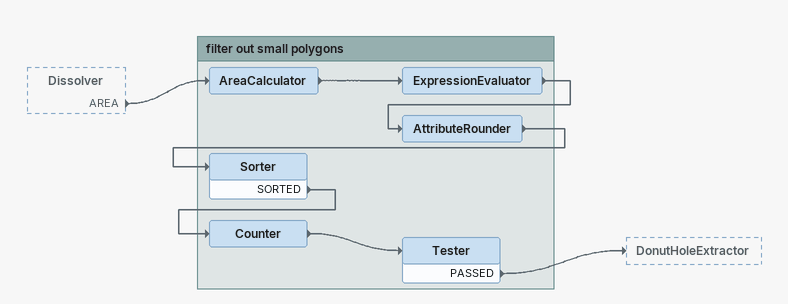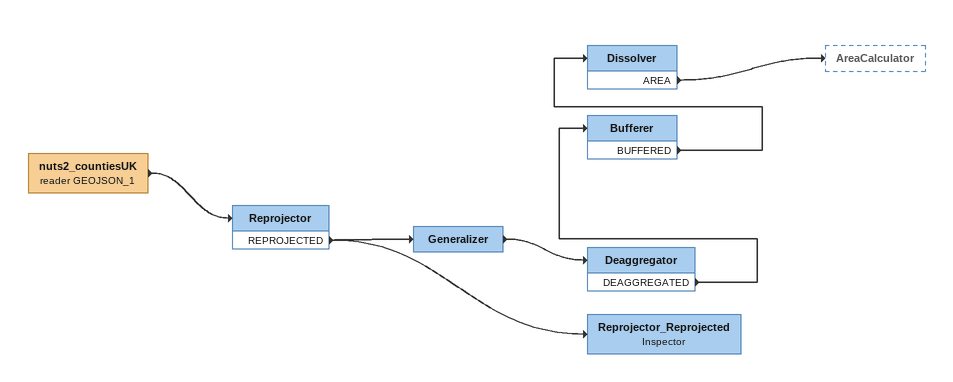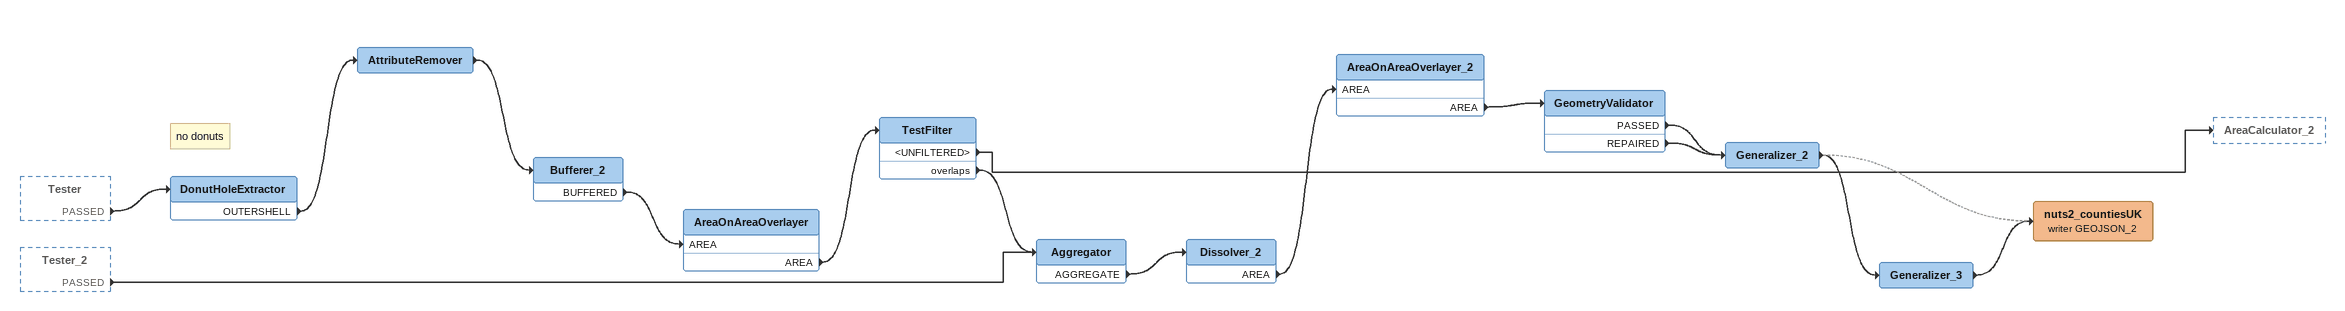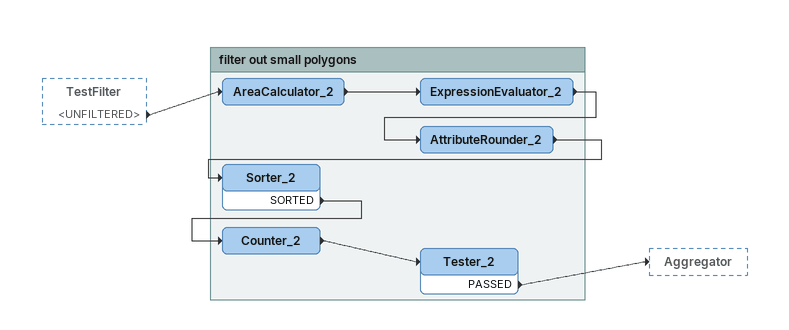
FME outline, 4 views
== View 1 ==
Dissolver [outside]
    AREA -> AreaCalculator

Bookmark: filter out small polygons
AreaCalculator
    -> ExpressionEvaluator
ExpressionEvaluator
    -> AttributeRounder
AttributeRounder
    -> Sorter
Sorter
    SORTED -> Counter
Counter
    -> Tester
Tester
    PASSED -> DonutHoleExtractor

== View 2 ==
nuts2_countiesUK (reader GEOJSON_1)
    -> Reprojector
Reprojector
    REPROJECTED -> Generalizer
    REPROJECTED -> Reprojector_Reprojected
Generalizer
    -> Deaggregator
Deaggregator
    DEAGGREGATED -> Bufferer
Bufferer
    BUFFERED -> Dissolver
Dissolver
    AREA -> AreaCalculator
Reprojector_Reprojected: Inspector

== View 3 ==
Tester [outside]
    PASSED -> DonutHoleExtractor
Tester_2 [outside]
    PASSED -> Aggregator
Note: no donuts
DonutHoleExtractor
    OUTERSHELL -> AttributeRemover
AttributeRemover
    -> Bufferer_2
Bufferer_2
    BUFFERED -> AreaOnAreaOverlayer [AREA]
AreaOnAreaOverlayer
    AREA -> TestFilter
TestFilter
    <UNFILTERED> -> AreaCalculator_2
    overlaps -> Aggregator
Aggregator
    AGGREGATE -> Dissolver_2
Dissolver_2
    AREA -> AreaOnAreaOverlayer_2 [AREA]
AreaOnAreaOverlayer_2
    AREA -> GeometryValidator
GeometryValidator
    PASSED -> Generalizer_2
    REPAIRED -> Generalizer_2
Generalizer_2
    -> Generalizer_3
    -> nuts2_countiesUK (writer GEOJSON_2) [off]
Generalizer_3
    -> nuts2_countiesUK (writer GEOJSON_2)
nuts2_countiesUK (writer GEOJSON_2)

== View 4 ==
TestFilter [outside]
    <UNFILTERED> -> AreaCalculator_2

Bookmark: filter out small polygons
AreaCalculator_2
    -> ExpressionEvaluator_2
ExpressionEvaluator_2
    -> AttributeRounder_2
AttributeRounder_2
    -> Sorter_2
Sorter_2
    SORTED -> Counter_2
Counter_2
    -> Tester_2
Tester_2
    PASSED -> Aggregator
